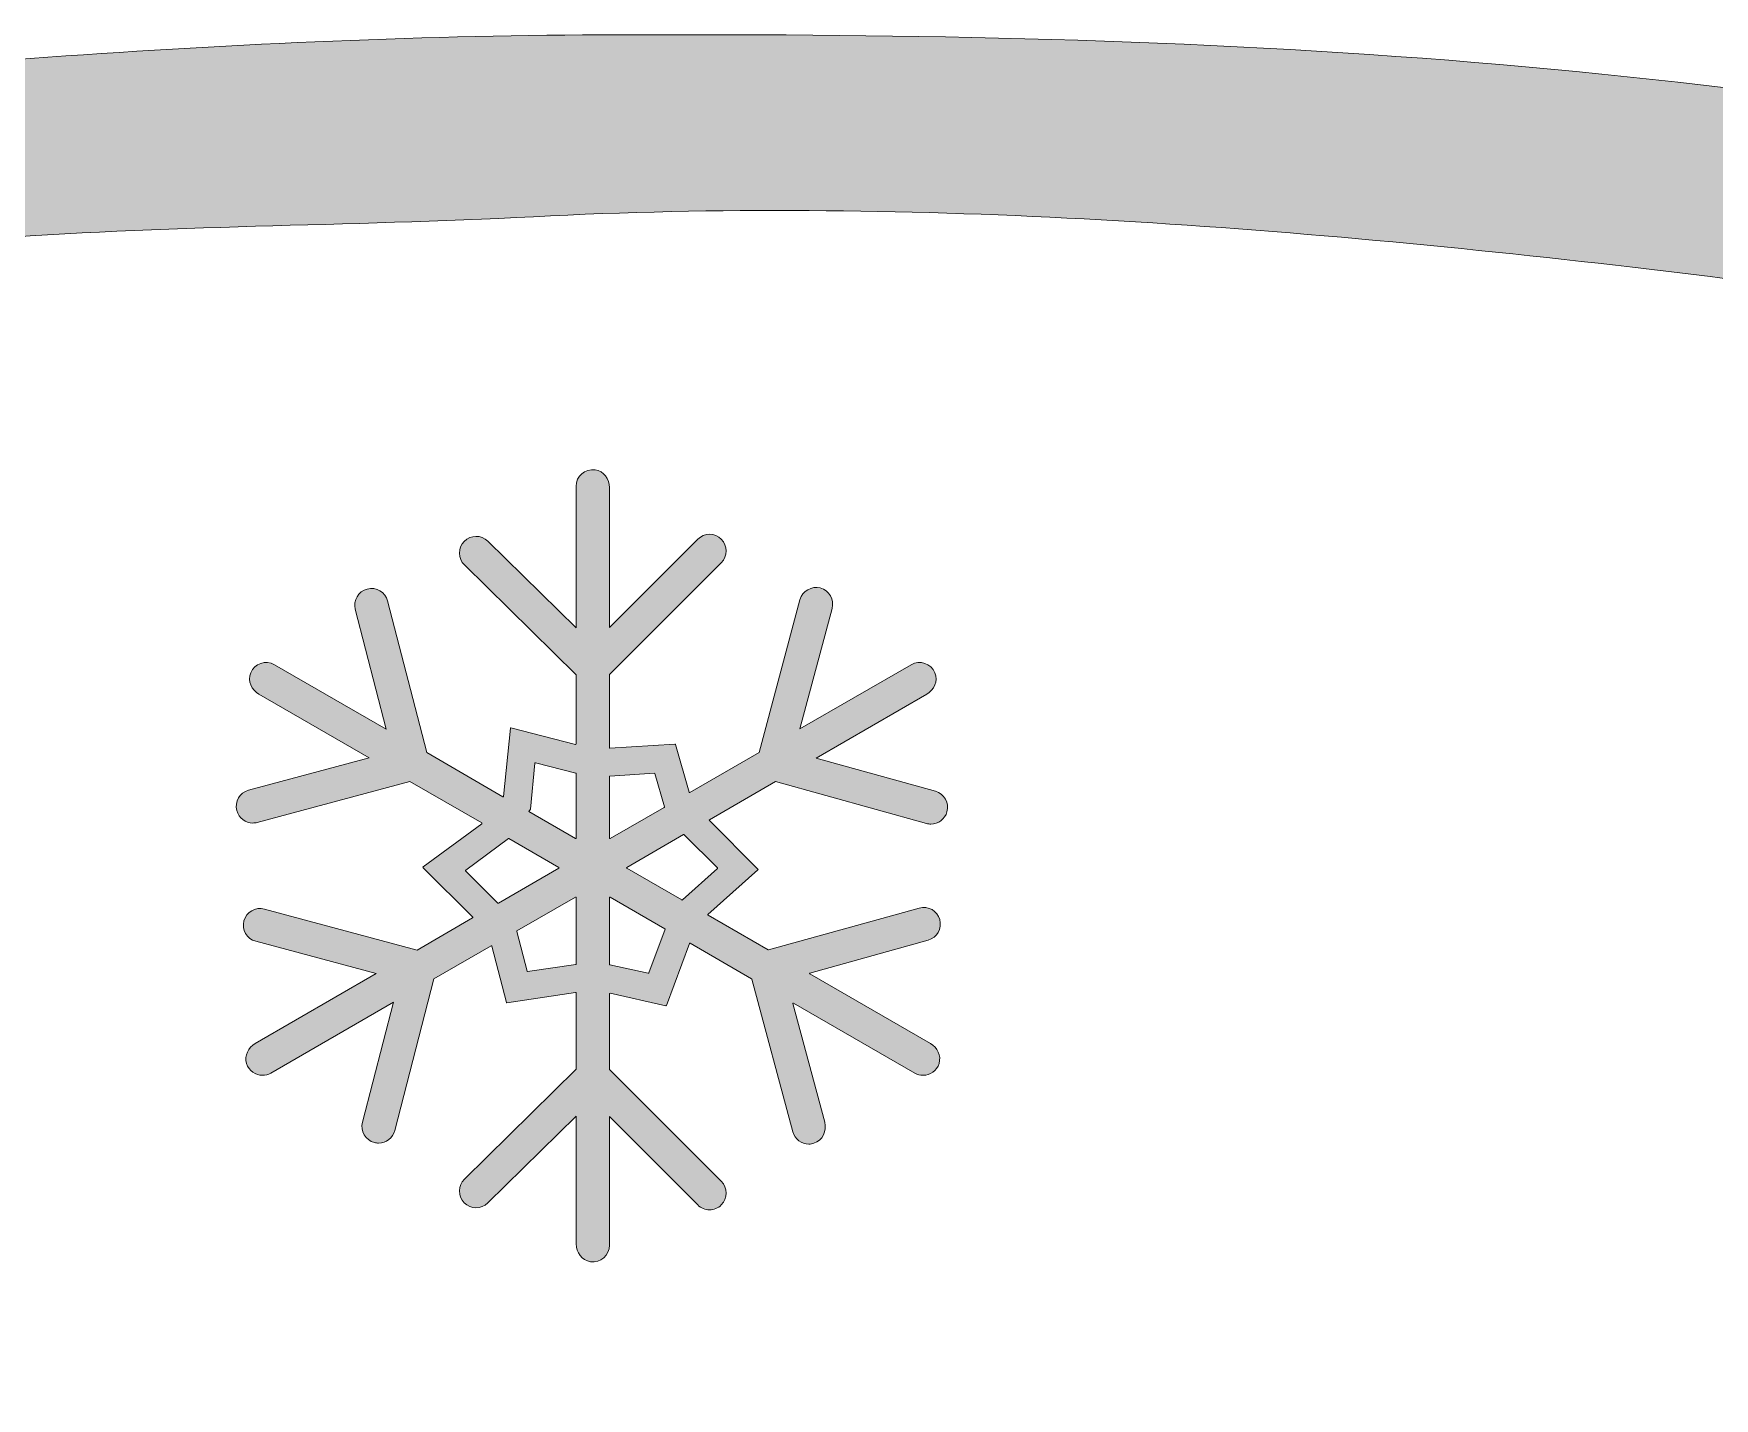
# Model space of a CAD drawing. Header units: inches. Extents: x 50 to 1029, y -849 to -231.
# Drawn here: x 515.7 to 586.3, y -395.1 to -337.7 of the extents above; entities that cross this region are included whole.
import ezdxf

# ---------------------------------------------------------------- set-up
doc = ezdxf.new("R2010")
doc.units = ezdxf.units.IN
doc.header["$MEASUREMENT"] = 0
doc.layers.add('Layer 1', color=7, linetype='Continuous')

# ---------------------------------------------------------------- blocks, each defined once
blk = doc.blocks.new('block 21')
at = {"layer": 'Layer 1', "true_color": 0x680b10}
h = blk.add_hatch(color=246, dxfattribs=at)
h.dxf.hatch_style = 2
edge = h.paths.add_edge_path()
edge.add_spline(control_points=[(366.062, -385.231), (365.287, -382.819), (364.646, -380.825), (363.943, -378.637), (364.874, -378.085), (365.655, -377.523), (366.514, -377.127), (380.139, -370.84), (393.95, -365.09), (408.263, -360.451), (422.276, -355.909), (436.39, -351.79), (450.674, -348.275), (464.146, -344.96), (477.786, -342.468), (491.607, -340.972), (507.526, -339.25), (523.456, -337.823), (539.482, -337.752), (551.384, -337.7), (563.282, -337.885), (575.152, -338.822), (586.591, -339.725), (597.938, -341.307), (609.184, -343.637), (613.614, -344.556), (618.116, -345.124), (622.58, -345.882), (632.513, -347.57), (642.107, -350.6), (651.727, -353.467), (662.305, -356.619), (672.717, -360.276), (682.78, -364.873), (685.864, -366.282), (689.098, -367.361), (692.229, -368.674), (705.561, -374.269), (718.435, -380.777), (730.84, -388.207), (731.319, -388.494), (731.75, -388.861), (732.383, -389.322), (731.834, -391.347), (730.943, -393.18), (729.696, -395.057), (728.563, -394.536), (727.537, -394.107), (726.551, -393.602), (716.477, -388.439), (706.479, -383.12), (696.311, -378.149), (690.858, -375.483), (685.173, -373.258), (679.489, -371.108), (672.614, -368.506), (665.666, -366.081), (658.685, -363.776), (642.406, -358.403), (625.884, -353.957), (608.914, -351.344), (600.242, -350.008), (591.584, -348.52), (582.872, -347.516), (567.529, -345.749), (552.14, -344.584), (536.663, -345.394), (528.886, -345.8), (521.078, -345.745), (513.32, -346.356), (503.025, -347.166), (492.745, -348.101), (482.509, -349.678), (468.499, -351.836), (454.718, -354.985), (440.927, -358.141), (437.895, -358.834), (434.883, -359.639), (431.909, -360.545), (410.099, -367.185), (388.51, -374.421), (367.989, -384.506), (367.501, -384.746), (366.967, -384.894), (366.062, -385.231)], knot_values=[0, 0, 0, 0, 1, 1, 1, 2, 2, 2, 3, 3, 3, 4, 4, 4, 5, 5, 5, 6, 6, 6, 7, 7, 7, 8, 8, 8, 9, 9, 9, 10, 10, 10, 11, 11, 11, 12, 12, 12, 13, 13, 13, 14, 14, 14, 15, 15, 15, 16, 16, 16, 17, 17, 17, 18, 18, 18, 19, 19, 19, 20, 20, 20, 21, 21, 21, 22, 22, 22, 23, 23, 23, 24, 24, 24, 25, 25, 25, 26, 26, 26, 27, 27, 27, 28, 28, 28, 28], degree=3, periodic=1)
at = {"layer": 'Layer 1', "lineweight": 0}
blk.add_open_spline([(366.062, -385.231), (365.287, -382.819), (364.646, -380.825), (363.943, -378.637), (364.874, -378.085), (365.655, -377.523), (366.514, -377.127), (380.139, -370.84), (393.95, -365.09), (408.263, -360.451), (422.276, -355.909), (436.39, -351.79), (450.674, -348.275), (464.146, -344.96), (477.786, -342.468), (491.607, -340.972), (507.526, -339.25), (523.456, -337.823), (539.482, -337.752), (551.384, -337.7), (563.282, -337.885), (575.152, -338.822), (586.591, -339.725), (597.938, -341.307), (609.184, -343.637), (613.614, -344.556), (618.116, -345.124), (622.58, -345.882), (632.513, -347.57), (642.107, -350.6), (651.727, -353.467), (662.305, -356.619), (672.717, -360.276), (682.78, -364.873), (685.864, -366.282), (689.098, -367.361), (692.229, -368.674), (705.561, -374.269), (718.435, -380.777), (730.84, -388.207), (731.319, -388.494), (731.75, -388.861), (732.383, -389.322), (731.834, -391.347), (730.943, -393.18), (729.696, -395.057), (728.563, -394.536), (727.537, -394.107), (726.551, -393.602), (716.477, -388.439), (706.479, -383.12), (696.311, -378.149), (690.858, -375.483), (685.173, -373.258), (679.489, -371.108), (672.614, -368.506), (665.666, -366.081), (658.685, -363.776), (642.406, -358.403), (625.884, -353.957), (608.914, -351.344), (600.242, -350.008), (591.584, -348.52), (582.872, -347.516), (567.529, -345.749), (552.14, -344.584), (536.663, -345.394), (528.886, -345.8), (521.078, -345.745), (513.32, -346.356), (503.025, -347.166), (492.745, -348.101), (482.509, -349.678), (468.499, -351.836), (454.718, -354.985), (440.927, -358.141), (437.895, -358.834), (434.883, -359.639), (431.909, -360.545), (410.099, -367.185), (388.51, -374.421), (367.989, -384.506), (367.501, -384.746), (366.967, -384.894), (366.062, -385.231)], degree=3, knots=[0, 0, 0, 0, 1, 1, 1, 2, 2, 2, 3, 3, 3, 4, 4, 4, 5, 5, 5, 6, 6, 6, 7, 7, 7, 8, 8, 8, 9, 9, 9, 10, 10, 10, 11, 11, 11, 12, 12, 12, 13, 13, 13, 14, 14, 14, 15, 15, 15, 16, 16, 16, 17, 17, 17, 18, 18, 18, 19, 19, 19, 20, 20, 20, 21, 21, 21, 22, 22, 22, 23, 23, 23, 24, 24, 24, 25, 25, 25, 26, 26, 26, 27, 27, 27, 28, 28, 28, 28], dxfattribs=at)
blk = doc.blocks.new('block 19')
at = {"layer": 'Layer 1'}
blk.add_blockref('block 21', (0, 0), dxfattribs=at)
blk = doc.blocks.new('block 62')
at = {"layer": 'Layer 1', "true_color": 0x680b10}
h = blk.add_hatch(color=246, dxfattribs=at)
h.dxf.hatch_style = 2
edge = h.paths.add_edge_path()
edge.add_spline(control_points=[(553.564, -369.544), (553.564, -369.544), (548.547, -368.151), (548.547, -368.151), (548.547, -368.151), (553.197, -365.466), (553.197, -365.466), (553.509, -365.286), (553.681, -364.903), (553.545, -364.569), (553.381, -364.163), (552.908, -364.014), (552.545, -364.223), (552.545, -364.223), (547.865, -366.925), (547.865, -366.925), (547.865, -366.925), (549.222, -361.858), (549.222, -361.858), (549.322, -361.484), (549.101, -361.099), (548.726, -360.999), (548.36, -360.9), (547.97, -361.122), (547.867, -361.495), (547.867, -361.495), (546.148, -367.917), (546.148, -367.917), (546.148, -367.917), (543.241, -369.595), (543.241, -369.595), (543.23, -369.602), (543.216, -369.596), (543.212, -369.584), (543.212, -369.584), (542.631, -367.572), (542.631, -367.572), (542.629, -367.563), (542.62, -367.557), (542.611, -367.558), (542.611, -367.558), (539.883, -367.733), (539.883, -367.733), (539.872, -367.734), (539.862, -367.725), (539.862, -367.714), (539.862, -367.714), (539.862, -364.639), (539.862, -364.639), (539.862, -364.639), (544.564, -359.938), (544.564, -359.938), (544.837, -359.664), (544.837, -359.22), (544.564, -358.946), (544.29, -358.673), (543.846, -358.673), (543.572, -358.946), (543.572, -358.946), (539.862, -362.657), (539.862, -362.657), (539.862, -362.657), (539.862, -356.778), (539.862, -356.778), (539.862, -356.42), (539.618, -356.082), (539.263, -356.032), (538.83, -355.971), (538.46, -356.305), (538.46, -356.726), (538.46, -356.726), (538.46, -362.677), (538.46, -362.677), (538.46, -362.677), (534.746, -359.029), (534.746, -359.029), (534.469, -358.759), (534.026, -358.762), (533.755, -359.038), (533.484, -359.315), (533.486, -359.758), (533.763, -360.03), (533.763, -360.03), (538.46, -364.643), (538.46, -364.643), (538.46, -364.643), (538.46, -367.555), (538.46, -367.555), (538.46, -367.568), (538.448, -367.577), (538.436, -367.574), (538.436, -367.574), (535.72, -366.871), (535.72, -366.871), (535.709, -366.868), (535.697, -366.876), (535.696, -366.888), (535.696, -366.888), (535.413, -369.755), (535.413, -369.755), (535.412, -369.769), (535.396, -369.777), (535.384, -369.77), (535.384, -369.77), (532.178, -367.919), (532.178, -367.919), (532.178, -367.919), (530.532, -361.545), (530.532, -361.545), (530.435, -361.17), (530.057, -360.94), (529.678, -361.042), (529.303, -361.138), (529.078, -361.52), (529.174, -361.895), (529.174, -361.895), (530.475, -366.936), (530.475, -366.936), (530.475, -366.936), (525.777, -364.223), (525.777, -364.223), (525.416, -364.017), (524.942, -364.164), (524.778, -364.568), (524.642, -364.903), (524.814, -365.286), (525.127, -365.467), (525.127, -365.467), (529.757, -368.14), (529.757, -368.14), (529.757, -368.14), (524.689, -369.498), (524.689, -369.498), (524.315, -369.598), (524.093, -369.983), (524.193, -370.357), (524.278, -370.67), (524.562, -370.876), (524.871, -370.876), (524.931, -370.876), (524.991, -370.869), (525.053, -370.852), (525.053, -370.852), (531.474, -369.131), (531.474, -369.131), (531.474, -369.131), (534.489, -370.872), (534.489, -370.872), (534.502, -370.879), (534.503, -370.897), (534.491, -370.905), (534.491, -370.905), (532.03, -372.724), (532.03, -372.724), (532.02, -372.731), (532.019, -372.745), (532.028, -372.753), (532.028, -372.753), (534.112, -374.837), (534.112, -374.837), (534.121, -374.846), (534.119, -374.862), (534.108, -374.868), (534.108, -374.868), (531.777, -376.214), (531.777, -376.214), (531.777, -376.214), (525.356, -374.493), (525.356, -374.493), (524.979, -374.392), (524.599, -374.614), (524.496, -374.988), (524.396, -375.362), (524.618, -375.747), (524.991, -375.847), (524.991, -375.847), (530.06, -377.205), (530.06, -377.205), (530.06, -377.205), (524.967, -380.146), (524.967, -380.146), (524.677, -380.313), (524.507, -380.656), (524.604, -380.977), (524.7, -381.296), (524.984, -381.478), (525.275, -381.478), (525.394, -381.478), (525.514, -381.448), (525.625, -381.385), (525.625, -381.385), (530.779, -378.409), (530.779, -378.409), (530.779, -378.409), (529.478, -383.45), (529.478, -383.45), (529.382, -383.825), (529.607, -384.207), (529.982, -384.304), (530.041, -384.319), (530.099, -384.326), (530.157, -384.326), (530.469, -384.326), (530.754, -384.117), (530.836, -383.8), (530.836, -383.8), (532.482, -377.426), (532.482, -377.426), (532.482, -377.426), (534.885, -376.039), (534.885, -376.039), (534.896, -376.032), (534.91, -376.038), (534.914, -376.051), (534.914, -376.051), (535.528, -378.417), (535.528, -378.417), (535.53, -378.426), (535.54, -378.433), (535.55, -378.431), (535.55, -378.431), (538.438, -378), (538.438, -378), (538.45, -377.999), (538.46, -378.008), (538.46, -378.02), (538.46, -378.02), (538.46, -381.228), (538.46, -381.228), (538.46, -381.228), (533.763, -385.841), (533.763, -385.841), (533.486, -386.113), (533.484, -386.556), (533.755, -386.833), (534.026, -387.109), (534.469, -387.113), (534.746, -386.842), (534.746, -386.842), (538.46, -383.194), (538.46, -383.194), (538.46, -383.194), (538.46, -388.567), (538.46, -388.567), (538.46, -388.926), (538.704, -389.263), (539.059, -389.313), (539.492, -389.374), (539.862, -389.04), (539.862, -388.619), (539.862, -388.619), (539.862, -383.214), (539.862, -383.214), (539.862, -383.214), (543.572, -386.925), (543.572, -386.925), (543.709, -387.061), (543.889, -387.13), (544.068, -387.13), (544.247, -387.13), (544.427, -387.061), (544.564, -386.925), (544.837, -386.651), (544.837, -386.207), (544.564, -385.933), (544.564, -385.933), (539.862, -381.232), (539.862, -381.232), (539.862, -381.232), (539.862, -378.052), (539.862, -378.052), (539.862, -378.039), (539.874, -378.03), (539.886, -378.033), (539.886, -378.033), (542.232, -378.553), (542.232, -378.553), (542.241, -378.555), (542.251, -378.55), (542.255, -378.54), (542.255, -378.54), (543.224, -375.942), (543.224, -375.942), (543.228, -375.93), (543.242, -375.925), (543.252, -375.932), (543.252, -375.932), (545.837, -377.424), (545.837, -377.424), (545.841, -377.426), (545.845, -377.431), (545.846, -377.436), (545.846, -377.436), (547.565, -383.85), (547.565, -383.85), (547.649, -384.164), (547.933, -384.37), (548.242, -384.37), (548.313, -384.37), (548.385, -384.359), (548.458, -384.336), (548.82, -384.221), (549.009, -383.818), (548.91, -383.451), (548.91, -383.451), (547.574, -378.465), (547.574, -378.465), (547.569, -378.448), (547.587, -378.434), (547.602, -378.443), (547.602, -378.443), (552.697, -381.385), (552.697, -381.385), (552.808, -381.448), (552.929, -381.478), (553.048, -381.478), (553.338, -381.478), (553.622, -381.296), (553.719, -380.977), (553.815, -380.656), (553.646, -380.313), (553.356, -380.146), (553.356, -380.146), (548.284, -377.218), (548.284, -377.218), (548.269, -377.209), (548.272, -377.186), (548.289, -377.182), (548.289, -377.182), (553.26, -375.802), (553.26, -375.802), (553.632, -375.698), (553.851, -375.311), (553.747, -374.938), (553.645, -374.566), (553.268, -374.35), (552.885, -374.45), (552.885, -374.45), (546.55, -376.21), (546.55, -376.21), (546.545, -376.211), (546.539, -376.21), (546.535, -376.208), (546.535, -376.208), (544.005, -374.747), (544.005, -374.747), (543.993, -374.74), (543.992, -374.724), (544.001, -374.715), (544.001, -374.715), (546.104, -372.842), (546.104, -372.842), (546.112, -372.835), (546.112, -372.822), (546.104, -372.814), (546.104, -372.814), (544.061, -370.769), (544.061, -370.769), (544.052, -370.76), (544.054, -370.745), (544.065, -370.739), (544.065, -370.739), (546.845, -369.133), (546.845, -369.133), (546.845, -369.133), (553.189, -370.895), (553.189, -370.895), (553.252, -370.912), (553.315, -370.92), (553.376, -370.92), (553.684, -370.92), (553.965, -370.717), (554.051, -370.407), (554.155, -370.034), (553.936, -369.648), (553.564, -369.544)], knot_values=[0, 0, 0, 0, 1, 1, 1, 2, 2, 2, 3, 3, 3, 4, 4, 4, 5, 5, 5, 6, 6, 6, 7, 7, 7, 8, 8, 8, 9, 9, 9, 10, 10, 10, 11, 11, 11, 12, 12, 12, 13, 13, 13, 14, 14, 14, 15, 15, 15, 16, 16, 16, 17, 17, 17, 18, 18, 18, 19, 19, 19, 20, 20, 20, 21, 21, 21, 22, 22, 22, 23, 23, 23, 24, 24, 24, 25, 25, 25, 26, 26, 26, 27, 27, 27, 28, 28, 28, 29, 29, 29, 30, 30, 30, 31, 31, 31, 32, 32, 32, 33, 33, 33, 34, 34, 34, 35, 35, 35, 36, 36, 36, 37, 37, 37, 38, 38, 38, 39, 39, 39, 40, 40, 40, 41, 41, 41, 42, 42, 42, 43, 43, 43, 44, 44, 44, 45, 45, 45, 46, 46, 46, 47, 47, 47, 48, 48, 48, 49, 49, 49, 50, 50, 50, 51, 51, 51, 52, 52, 52, 53, 53, 53, 54, 54, 54, 55, 55, 55, 56, 56, 56, 57, 57, 57, 58, 58, 58, 59, 59, 59, 60, 60, 60, 61, 61, 61, 62, 62, 62, 63, 63, 63, 64, 64, 64, 65, 65, 65, 66, 66, 66, 67, 67, 67, 68, 68, 68, 69, 69, 69, 70, 70, 70, 71, 71, 71, 72, 72, 72, 73, 73, 73, 74, 74, 74, 75, 75, 75, 76, 76, 76, 77, 77, 77, 78, 78, 78, 79, 79, 79, 80, 80, 80, 81, 81, 81, 82, 82, 82, 83, 83, 83, 84, 84, 84, 85, 85, 85, 86, 86, 86, 87, 87, 87, 88, 88, 88, 89, 89, 89, 90, 90, 90, 91, 91, 91, 92, 92, 92, 93, 93, 93, 94, 94, 94, 95, 95, 95, 96, 96, 96, 97, 97, 97, 98, 98, 98, 99, 99, 99, 100, 100, 100, 101, 101, 101, 102, 102, 102, 103, 103, 103, 104, 104, 104, 105, 105, 105, 106, 106, 106, 107, 107, 107, 108, 108, 108, 109, 109, 109, 110, 110, 110, 111, 111, 111, 112, 112, 112, 113, 113, 113, 114, 114, 114, 115, 115, 115, 116, 116, 116, 117, 117, 117, 118, 118, 118, 119, 119, 119, 120, 120, 120, 121, 121, 121, 122, 122, 122, 123, 123, 123, 124, 124, 124, 125, 125, 125, 125], degree=3, periodic=1)
edge = h.paths.add_edge_path()
edge.add_spline(control_points=[(539.881, -368.906), (539.881, -368.906), (541.748, -368.786), (541.748, -368.786), (541.757, -368.786), (541.765, -368.791), (541.768, -368.8), (541.768, -368.8), (542.171, -370.196), (542.171, -370.196), (542.174, -370.204), (542.17, -370.214), (542.162, -370.218), (542.162, -370.218), (539.892, -371.529), (539.892, -371.529), (539.879, -371.537), (539.862, -371.527), (539.862, -371.512), (539.862, -371.512), (539.862, -368.926), (539.862, -368.926), (539.862, -368.916), (539.87, -368.907), (539.881, -368.906)], knot_values=[0, 0, 0, 0, 1, 1, 1, 2, 2, 2, 3, 3, 3, 4, 4, 4, 5, 5, 5, 6, 6, 6, 7, 7, 7, 8, 8, 8, 8], degree=3, periodic=1)
edge = h.paths.add_edge_path()
edge.add_spline(control_points=[(536.536, -370.291), (536.536, -370.291), (536.726, -368.364), (536.726, -368.364), (536.728, -368.352), (536.739, -368.344), (536.751, -368.347), (536.751, -368.347), (538.446, -368.785), (538.446, -368.785), (538.454, -368.788), (538.46, -368.795), (538.46, -368.804), (538.46, -368.804), (538.46, -371.512), (538.46, -371.512), (538.46, -371.527), (538.444, -371.537), (538.431, -371.529), (538.431, -371.529), (536.473, -370.399), (536.473, -370.399), (536.473, -370.399), (536.536, -370.291), (536.536, -370.291)], knot_values=[0, 0, 0, 0, 1, 1, 1, 2, 2, 2, 3, 3, 3, 4, 4, 4, 5, 5, 5, 6, 6, 6, 7, 7, 7, 8, 8, 8, 8], degree=3, periodic=1)
edge = h.paths.add_edge_path()
edge.add_spline(control_points=[(535.192, -374.242), (535.185, -374.246), (535.175, -374.245), (535.169, -374.239), (535.169, -374.239), (533.816, -372.887), (533.816, -372.887), (533.808, -372.878), (533.809, -372.864), (533.819, -372.857), (533.819, -372.857), (535.61, -371.533), (535.61, -371.533), (535.617, -371.528), (535.625, -371.528), (535.632, -371.532), (535.632, -371.532), (537.73, -372.743), (537.73, -372.743), (537.743, -372.751), (537.743, -372.77), (537.73, -372.777), (537.73, -372.777), (535.192, -374.242), (535.192, -374.242)], knot_values=[0, 0, 0, 0, 1, 1, 1, 2, 2, 2, 3, 3, 3, 4, 4, 4, 5, 5, 5, 6, 6, 6, 7, 7, 7, 8, 8, 8, 8], degree=3, periodic=1)
edge = h.paths.add_edge_path()
edge.add_spline(control_points=[(538.444, -376.816), (538.444, -376.816), (536.418, -377.118), (536.418, -377.118), (536.408, -377.12), (536.399, -377.114), (536.396, -377.104), (536.396, -377.104), (535.962, -375.433), (535.962, -375.433), (535.96, -375.425), (535.964, -375.416), (535.971, -375.411), (535.971, -375.411), (538.431, -373.991), (538.431, -373.991), (538.444, -373.984), (538.46, -373.993), (538.46, -374.008), (538.46, -374.008), (538.46, -376.797), (538.46, -376.797), (538.46, -376.807), (538.453, -376.815), (538.444, -376.816)], knot_values=[0, 0, 0, 0, 1, 1, 1, 2, 2, 2, 3, 3, 3, 4, 4, 4, 5, 5, 5, 6, 6, 6, 7, 7, 7, 8, 8, 8, 8], degree=3, periodic=1)
edge = h.paths.add_edge_path()
edge.add_spline(control_points=[(541.514, -377.177), (541.511, -377.186), (541.501, -377.192), (541.491, -377.19), (541.491, -377.19), (539.878, -376.832), (539.878, -376.832), (539.869, -376.83), (539.862, -376.822), (539.862, -376.813), (539.862, -376.813), (539.862, -374.008), (539.862, -374.008), (539.862, -373.993), (539.879, -373.984), (539.892, -373.991), (539.892, -373.991), (542.19, -375.318), (542.19, -375.318), (542.198, -375.323), (542.202, -375.333), (542.199, -375.342), (542.199, -375.342), (541.514, -377.177), (541.514, -377.177)], knot_values=[0, 0, 0, 0, 1, 1, 1, 2, 2, 2, 3, 3, 3, 4, 4, 4, 5, 5, 5, 6, 6, 6, 7, 7, 7, 8, 8, 8, 8], degree=3, periodic=1)
edge = h.paths.add_edge_path()
edge.add_spline(control_points=[(544.401, -372.765), (544.409, -372.773), (544.408, -372.786), (544.4, -372.793), (544.4, -372.793), (542.925, -374.108), (542.925, -374.108), (542.918, -374.114), (542.909, -374.114), (542.902, -374.11), (542.902, -374.11), (540.593, -372.777), (540.593, -372.777), (540.58, -372.77), (540.58, -372.751), (540.593, -372.743), (540.593, -372.743), (542.98, -371.365), (542.98, -371.365), (542.988, -371.36), (542.998, -371.362), (543.004, -371.368), (543.004, -371.368), (544.401, -372.765), (544.401, -372.765)], knot_values=[0, 0, 0, 0, 1, 1, 1, 2, 2, 2, 3, 3, 3, 4, 4, 4, 5, 5, 5, 6, 6, 6, 7, 7, 7, 8, 8, 8, 8], degree=3, periodic=1)
at = {"layer": 'Layer 1', "lineweight": 0}
for points, knots in [([(553.564, -369.544), (553.564, -369.544), (548.547, -368.151), (548.547, -368.151), (548.547, -368.151), (553.197, -365.466), (553.197, -365.466), (553.509, -365.286), (553.681, -364.903), (553.545, -364.569), (553.381, -364.163), (552.908, -364.014), (552.545, -364.223), (552.545, -364.223), (547.865, -366.925), (547.865, -366.925), (547.865, -366.925), (549.222, -361.858), (549.222, -361.858), (549.322, -361.484), (549.101, -361.099), (548.726, -360.999), (548.36, -360.9), (547.97, -361.122), (547.867, -361.495), (547.867, -361.495), (546.148, -367.917), (546.148, -367.917), (546.148, -367.917), (543.241, -369.595), (543.241, -369.595), (543.23, -369.602), (543.216, -369.596), (543.212, -369.584), (543.212, -369.584), (542.631, -367.572), (542.631, -367.572), (542.629, -367.563), (542.62, -367.557), (542.611, -367.558), (542.611, -367.558), (539.883, -367.733), (539.883, -367.733), (539.872, -367.734), (539.862, -367.725), (539.862, -367.714), (539.862, -367.714), (539.862, -364.639), (539.862, -364.639), (539.862, -364.639), (544.564, -359.938), (544.564, -359.938), (544.837, -359.664), (544.837, -359.22), (544.564, -358.946), (544.29, -358.673), (543.846, -358.673), (543.572, -358.946), (543.572, -358.946), (539.862, -362.657), (539.862, -362.657), (539.862, -362.657), (539.862, -356.778), (539.862, -356.778), (539.862, -356.42), (539.618, -356.082), (539.263, -356.032), (538.83, -355.971), (538.46, -356.305), (538.46, -356.726), (538.46, -356.726), (538.46, -362.677), (538.46, -362.677), (538.46, -362.677), (534.746, -359.029), (534.746, -359.029), (534.469, -358.759), (534.026, -358.762), (533.755, -359.038), (533.484, -359.315), (533.486, -359.758), (533.763, -360.03), (533.763, -360.03), (538.46, -364.643), (538.46, -364.643), (538.46, -364.643), (538.46, -367.555), (538.46, -367.555), (538.46, -367.568), (538.448, -367.577), (538.436, -367.574), (538.436, -367.574), (535.72, -366.871), (535.72, -366.871), (535.709, -366.868), (535.697, -366.876), (535.696, -366.888), (535.696, -366.888), (535.413, -369.755), (535.413, -369.755), (535.412, -369.769), (535.396, -369.777), (535.384, -369.77), (535.384, -369.77), (532.178, -367.919), (532.178, -367.919), (532.178, -367.919), (530.532, -361.545), (530.532, -361.545), (530.435, -361.17), (530.057, -360.94), (529.678, -361.042), (529.303, -361.138), (529.078, -361.52), (529.174, -361.895), (529.174, -361.895), (530.475, -366.936), (530.475, -366.936), (530.475, -366.936), (525.777, -364.223), (525.777, -364.223), (525.416, -364.017), (524.942, -364.164), (524.778, -364.568), (524.642, -364.903), (524.814, -365.286), (525.127, -365.467), (525.127, -365.467), (529.757, -368.14), (529.757, -368.14), (529.757, -368.14), (524.689, -369.498), (524.689, -369.498), (524.315, -369.598), (524.093, -369.983), (524.193, -370.357), (524.278, -370.67), (524.562, -370.876), (524.871, -370.876), (524.931, -370.876), (524.991, -370.869), (525.053, -370.852), (525.053, -370.852), (531.474, -369.131), (531.474, -369.131), (531.474, -369.131), (534.489, -370.872), (534.489, -370.872), (534.502, -370.879), (534.503, -370.897), (534.491, -370.905), (534.491, -370.905), (532.03, -372.724), (532.03, -372.724), (532.02, -372.731), (532.019, -372.745), (532.028, -372.753), (532.028, -372.753), (534.112, -374.837), (534.112, -374.837), (534.121, -374.846), (534.119, -374.862), (534.108, -374.868), (534.108, -374.868), (531.777, -376.214), (531.777, -376.214), (531.777, -376.214), (525.356, -374.493), (525.356, -374.493), (524.979, -374.392), (524.599, -374.614), (524.496, -374.988), (524.396, -375.362), (524.618, -375.747), (524.991, -375.847), (524.991, -375.847), (530.06, -377.205), (530.06, -377.205), (530.06, -377.205), (524.967, -380.146), (524.967, -380.146), (524.677, -380.313), (524.507, -380.656), (524.604, -380.977), (524.7, -381.296), (524.984, -381.478), (525.275, -381.478), (525.394, -381.478), (525.514, -381.448), (525.625, -381.385), (525.625, -381.385), (530.779, -378.409), (530.779, -378.409), (530.779, -378.409), (529.478, -383.45), (529.478, -383.45), (529.382, -383.825), (529.607, -384.207), (529.982, -384.304), (530.041, -384.319), (530.099, -384.326), (530.157, -384.326), (530.469, -384.326), (530.754, -384.117), (530.836, -383.8), (530.836, -383.8), (532.482, -377.426), (532.482, -377.426), (532.482, -377.426), (534.885, -376.039), (534.885, -376.039), (534.896, -376.032), (534.91, -376.038), (534.914, -376.051), (534.914, -376.051), (535.528, -378.417), (535.528, -378.417), (535.53, -378.426), (535.54, -378.433), (535.55, -378.431), (535.55, -378.431), (538.438, -378), (538.438, -378), (538.45, -377.999), (538.46, -378.008), (538.46, -378.02), (538.46, -378.02), (538.46, -381.228), (538.46, -381.228), (538.46, -381.228), (533.763, -385.841), (533.763, -385.841), (533.486, -386.113), (533.484, -386.556), (533.755, -386.833), (534.026, -387.109), (534.469, -387.113), (534.746, -386.842), (534.746, -386.842), (538.46, -383.194), (538.46, -383.194), (538.46, -383.194), (538.46, -388.567), (538.46, -388.567), (538.46, -388.926), (538.704, -389.263), (539.059, -389.313), (539.492, -389.374), (539.862, -389.04), (539.862, -388.619), (539.862, -388.619), (539.862, -383.214), (539.862, -383.214), (539.862, -383.214), (543.572, -386.925), (543.572, -386.925), (543.709, -387.061), (543.889, -387.13), (544.068, -387.13), (544.247, -387.13), (544.427, -387.061), (544.564, -386.925), (544.837, -386.651), (544.837, -386.207), (544.564, -385.933), (544.564, -385.933), (539.862, -381.232), (539.862, -381.232), (539.862, -381.232), (539.862, -378.052), (539.862, -378.052), (539.862, -378.039), (539.874, -378.03), (539.886, -378.033), (539.886, -378.033), (542.232, -378.553), (542.232, -378.553), (542.241, -378.555), (542.251, -378.55), (542.255, -378.54), (542.255, -378.54), (543.224, -375.942), (543.224, -375.942), (543.228, -375.93), (543.242, -375.925), (543.252, -375.932), (543.252, -375.932), (545.837, -377.424), (545.837, -377.424), (545.841, -377.426), (545.845, -377.431), (545.846, -377.436), (545.846, -377.436), (547.565, -383.85), (547.565, -383.85), (547.649, -384.164), (547.933, -384.37), (548.242, -384.37), (548.313, -384.37), (548.385, -384.359), (548.458, -384.336), (548.82, -384.221), (549.009, -383.818), (548.91, -383.451), (548.91, -383.451), (547.574, -378.465), (547.574, -378.465), (547.569, -378.448), (547.587, -378.434), (547.602, -378.443), (547.602, -378.443), (552.697, -381.385), (552.697, -381.385), (552.808, -381.448), (552.929, -381.478), (553.048, -381.478), (553.338, -381.478), (553.622, -381.296), (553.719, -380.977), (553.815, -380.656), (553.646, -380.313), (553.356, -380.146), (553.356, -380.146), (548.284, -377.218), (548.284, -377.218), (548.269, -377.209), (548.272, -377.186), (548.289, -377.182), (548.289, -377.182), (553.26, -375.802), (553.26, -375.802), (553.632, -375.698), (553.851, -375.311), (553.747, -374.938), (553.645, -374.566), (553.268, -374.35), (552.885, -374.45), (552.885, -374.45), (546.55, -376.21), (546.55, -376.21), (546.545, -376.211), (546.539, -376.21), (546.535, -376.208), (546.535, -376.208), (544.005, -374.747), (544.005, -374.747), (543.993, -374.74), (543.992, -374.724), (544.001, -374.715), (544.001, -374.715), (546.104, -372.842), (546.104, -372.842), (546.112, -372.835), (546.112, -372.822), (546.104, -372.814), (546.104, -372.814), (544.061, -370.769), (544.061, -370.769), (544.052, -370.76), (544.054, -370.745), (544.065, -370.739), (544.065, -370.739), (546.845, -369.133), (546.845, -369.133), (546.845, -369.133), (553.189, -370.895), (553.189, -370.895), (553.252, -370.912), (553.315, -370.92), (553.376, -370.92), (553.684, -370.92), (553.965, -370.717), (554.051, -370.407), (554.155, -370.034), (553.936, -369.648), (553.564, -369.544)], [0, 0, 0, 0, 1, 1, 1, 2, 2, 2, 3, 3, 3, 4, 4, 4, 5, 5, 5, 6, 6, 6, 7, 7, 7, 8, 8, 8, 9, 9, 9, 10, 10, 10, 11, 11, 11, 12, 12, 12, 13, 13, 13, 14, 14, 14, 15, 15, 15, 16, 16, 16, 17, 17, 17, 18, 18, 18, 19, 19, 19, 20, 20, 20, 21, 21, 21, 22, 22, 22, 23, 23, 23, 24, 24, 24, 25, 25, 25, 26, 26, 26, 27, 27, 27, 28, 28, 28, 29, 29, 29, 30, 30, 30, 31, 31, 31, 32, 32, 32, 33, 33, 33, 34, 34, 34, 35, 35, 35, 36, 36, 36, 37, 37, 37, 38, 38, 38, 39, 39, 39, 40, 40, 40, 41, 41, 41, 42, 42, 42, 43, 43, 43, 44, 44, 44, 45, 45, 45, 46, 46, 46, 47, 47, 47, 48, 48, 48, 49, 49, 49, 50, 50, 50, 51, 51, 51, 52, 52, 52, 53, 53, 53, 54, 54, 54, 55, 55, 55, 56, 56, 56, 57, 57, 57, 58, 58, 58, 59, 59, 59, 60, 60, 60, 61, 61, 61, 62, 62, 62, 63, 63, 63, 64, 64, 64, 65, 65, 65, 66, 66, 66, 67, 67, 67, 68, 68, 68, 69, 69, 69, 70, 70, 70, 71, 71, 71, 72, 72, 72, 73, 73, 73, 74, 74, 74, 75, 75, 75, 76, 76, 76, 77, 77, 77, 78, 78, 78, 79, 79, 79, 80, 80, 80, 81, 81, 81, 82, 82, 82, 83, 83, 83, 84, 84, 84, 85, 85, 85, 86, 86, 86, 87, 87, 87, 88, 88, 88, 89, 89, 89, 90, 90, 90, 91, 91, 91, 92, 92, 92, 93, 93, 93, 94, 94, 94, 95, 95, 95, 96, 96, 96, 97, 97, 97, 98, 98, 98, 99, 99, 99, 100, 100, 100, 101, 101, 101, 102, 102, 102, 103, 103, 103, 104, 104, 104, 105, 105, 105, 106, 106, 106, 107, 107, 107, 108, 108, 108, 109, 109, 109, 110, 110, 110, 111, 111, 111, 112, 112, 112, 113, 113, 113, 114, 114, 114, 115, 115, 115, 116, 116, 116, 117, 117, 117, 118, 118, 118, 119, 119, 119, 120, 120, 120, 121, 121, 121, 122, 122, 122, 123, 123, 123, 124, 124, 124, 125, 125, 125, 125]), ([(536.536, -370.291), (536.536, -370.291), (536.726, -368.364), (536.726, -368.364), (536.728, -368.352), (536.739, -368.344), (536.751, -368.347), (536.751, -368.347), (538.446, -368.785), (538.446, -368.785), (538.454, -368.788), (538.46, -368.795), (538.46, -368.804), (538.46, -368.804), (538.46, -371.512), (538.46, -371.512), (538.46, -371.527), (538.444, -371.537), (538.431, -371.529), (538.431, -371.529), (536.473, -370.399), (536.473, -370.399), (536.473, -370.399), (536.536, -370.291), (536.536, -370.291)], [0, 0, 0, 0, 1, 1, 1, 2, 2, 2, 3, 3, 3, 4, 4, 4, 5, 5, 5, 6, 6, 6, 7, 7, 7, 8, 8, 8, 8]), ([(539.881, -368.906), (539.881, -368.906), (541.748, -368.786), (541.748, -368.786), (541.757, -368.786), (541.765, -368.791), (541.768, -368.8), (541.768, -368.8), (542.171, -370.196), (542.171, -370.196), (542.174, -370.204), (542.17, -370.214), (542.162, -370.218), (542.162, -370.218), (539.892, -371.529), (539.892, -371.529), (539.879, -371.537), (539.862, -371.527), (539.862, -371.512), (539.862, -371.512), (539.862, -368.926), (539.862, -368.926), (539.862, -368.916), (539.87, -368.907), (539.881, -368.906)], [0, 0, 0, 0, 1, 1, 1, 2, 2, 2, 3, 3, 3, 4, 4, 4, 5, 5, 5, 6, 6, 6, 7, 7, 7, 8, 8, 8, 8]), ([(535.192, -374.242), (535.185, -374.246), (535.175, -374.245), (535.169, -374.239), (535.169, -374.239), (533.816, -372.887), (533.816, -372.887), (533.808, -372.878), (533.809, -372.864), (533.819, -372.857), (533.819, -372.857), (535.61, -371.533), (535.61, -371.533), (535.617, -371.528), (535.625, -371.528), (535.632, -371.532), (535.632, -371.532), (537.73, -372.743), (537.73, -372.743), (537.743, -372.751), (537.743, -372.77), (537.73, -372.777), (537.73, -372.777), (535.192, -374.242), (535.192, -374.242)], [0, 0, 0, 0, 1, 1, 1, 2, 2, 2, 3, 3, 3, 4, 4, 4, 5, 5, 5, 6, 6, 6, 7, 7, 7, 8, 8, 8, 8]), ([(544.401, -372.765), (544.409, -372.773), (544.408, -372.786), (544.4, -372.793), (544.4, -372.793), (542.925, -374.108), (542.925, -374.108), (542.918, -374.114), (542.909, -374.114), (542.902, -374.11), (542.902, -374.11), (540.593, -372.777), (540.593, -372.777), (540.58, -372.77), (540.58, -372.751), (540.593, -372.743), (540.593, -372.743), (542.98, -371.365), (542.98, -371.365), (542.988, -371.36), (542.998, -371.362), (543.004, -371.368), (543.004, -371.368), (544.401, -372.765), (544.401, -372.765)], [0, 0, 0, 0, 1, 1, 1, 2, 2, 2, 3, 3, 3, 4, 4, 4, 5, 5, 5, 6, 6, 6, 7, 7, 7, 8, 8, 8, 8]), ([(538.444, -376.816), (538.444, -376.816), (536.418, -377.118), (536.418, -377.118), (536.408, -377.12), (536.399, -377.114), (536.396, -377.104), (536.396, -377.104), (535.962, -375.433), (535.962, -375.433), (535.96, -375.425), (535.964, -375.416), (535.971, -375.411), (535.971, -375.411), (538.431, -373.991), (538.431, -373.991), (538.444, -373.984), (538.46, -373.993), (538.46, -374.008), (538.46, -374.008), (538.46, -376.797), (538.46, -376.797), (538.46, -376.807), (538.453, -376.815), (538.444, -376.816)], [0, 0, 0, 0, 1, 1, 1, 2, 2, 2, 3, 3, 3, 4, 4, 4, 5, 5, 5, 6, 6, 6, 7, 7, 7, 8, 8, 8, 8]), ([(541.514, -377.177), (541.511, -377.186), (541.501, -377.192), (541.491, -377.19), (541.491, -377.19), (539.878, -376.832), (539.878, -376.832), (539.869, -376.83), (539.862, -376.822), (539.862, -376.813), (539.862, -376.813), (539.862, -374.008), (539.862, -374.008), (539.862, -373.993), (539.879, -373.984), (539.892, -373.991), (539.892, -373.991), (542.19, -375.318), (542.19, -375.318), (542.198, -375.323), (542.202, -375.333), (542.199, -375.342), (542.199, -375.342), (541.514, -377.177), (541.514, -377.177)], [0, 0, 0, 0, 1, 1, 1, 2, 2, 2, 3, 3, 3, 4, 4, 4, 5, 5, 5, 6, 6, 6, 7, 7, 7, 8, 8, 8, 8])]:
    blk.add_open_spline(points, degree=3, knots=knots, dxfattribs=at)
blk = doc.blocks.new('block 2')
at = {"layer": 'Layer 1'}
for name in ['block 19', 'block 62']:
    blk.add_blockref(name, (0, 0), dxfattribs=at)

msp = doc.modelspace()

# ---------------------------------------------------------------- block references
at = {"layer": 'Layer 1'}
msp.add_blockref('block 2', (0, 0), dxfattribs=at)

doc.saveas('drawing.dxf')
